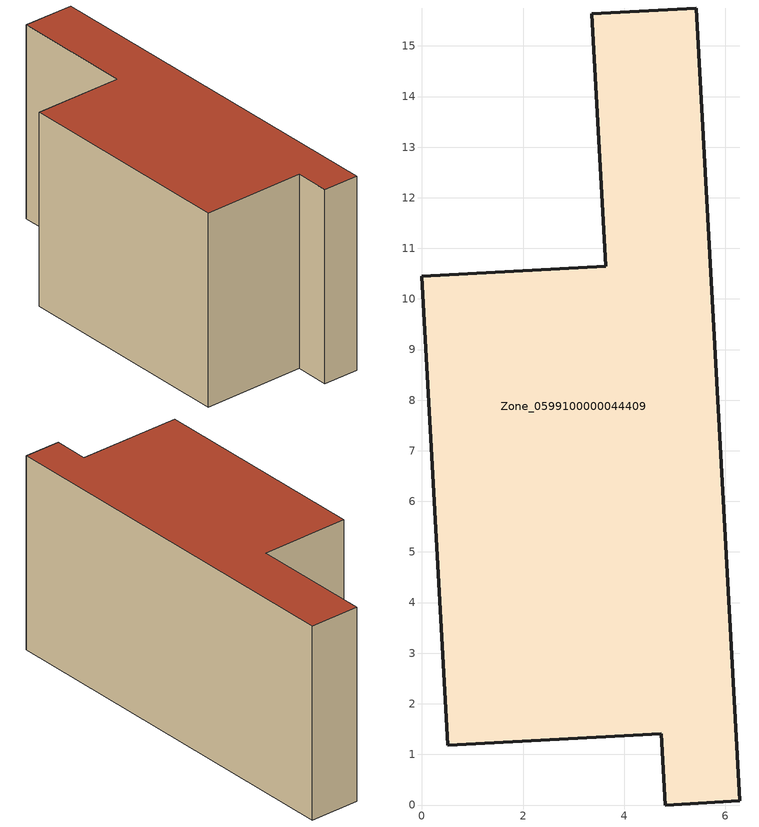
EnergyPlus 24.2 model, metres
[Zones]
Zone_0599100000044409
 floor ground (C_G): 5.42,15.75 6.28,0.08 4.81,0 4.73,1.41 0.51,1.18 0,10.45 3.63,10.65 3.36,15.64 z0
 wall outside (C_F): 0.51,1.18 4.73,1.41 4.81,0 6.28,0.08 5.42,15.75 3.36,15.64 3.63,10.65 0,10.45 0.51,1.18 z0:7.96
 roof outside (C_R): 3.63,10.65 0,10.45 0.51,1.18 4.73,1.41 4.81,0 6.28,0.08 5.42,15.75 3.36,15.64 z7.96
[BUILDING]
Pand.0599100000044409: North Axis=0; Terrain=City; Loads Convergence Tolerance Value=0.04; Temperature Convergence Tolerance Value=0.4; Solar Distribution=FullExterior; Maximum Number of Warmup Days=25; Minimum Number of Warmup Days=1
[Site:Location]
Rotterdam.The.Hague.AP_ZH_NLD Design_Conditions: Latitude=51.96; Longitude=4.45; Time Zone=1; Elevation=-4.5
[SITE:GROUNDTEMPERATURE:BUILDINGSURFACE]
18, 18, 18, 18, 18, 18, 18, 18, 18, 18, 18, 18
[MATERIAL] Thermal Absorptance=0.9; Solar Absorptance=0.7; Visible Absorptance=0.7
Name | Roughness | Thickness | Conductivity | Density | Specific Heat
G.TI.1975-1991 | MediumSmooth | 0.15 | 0.288461 | 540 | 1210
F.TI.1975-1991 | Rough | 0.3 | 0.230769 | 1920 | 840
R.TI.1975-1991 | MediumRough | 0.2 | 0.153846 | 1500 | 1000
[CONSTRUCTION]
C_G: G.TI.1975-1991
C_F: F.TI.1975-1991
C_R: R.TI.1975-1991
[ZONE]
Zone_0599100000044409: Type=1; Multiplier=1; Ceiling Height=Autocalculate; Volume=Autocalculate; Floor Area=autocalculate; Part of Total Floor Area=Yes
[ZONEINFILTRATION:DESIGNFLOWRATE]
Infil_Zone_0599100000044409: Zone or ZoneList or Space or SpaceList=Zone_0599100000044409; Schedule=AlwaysOn; Design Flow Rate Calculation Method=Flow/Area; Flow Rate per Floor Area=0.003; Constant Term Coefficient=1; Temperature Term Coefficient=0; Velocity Term Coefficient=0; Velocity Squared Term Coefficient=0
[HVACTEMPLATE:ZONE:IDEALLOADSAIRSYSTEM]
Zone_0599100000044409: Maximum Heating Supply Air Temperature=50; Minimum Cooling Supply Air Temperature=13; Maximum Heating Supply Air Humidity Ratio=0.0156; Minimum Cooling Supply Air Humidity Ratio=0.0077; Heating Limit=NoLimit; Cooling Limit=NoLimit; Dehumidification Control Type=ConstantSensibleHeatRatio; Cooling Sensible Heat Ratio=0.7; Dehumidification Setpoint=60; Humidification Control Type=None; Humidification Setpoint=30; Outdoor Air Method=None; Outdoor Air Flow Rate per Person=0.00944; Outdoor Air Flow Rate per Zone Floor Area=0; Outdoor Air Flow Rate per Zone=0; Demand Controlled Ventilation Type=None; Outdoor Air Economizer Type=NoEconomizer; Heat Recovery Type=None; Sensible Heat Recovery Effectiveness=0.7; Latent Heat Recovery Effectiveness=0.65
[ZONECONTROL:THERMOSTAT]
ThermostatControl_Zone_0599100000044409: Zone or ZoneList=Zone_0599100000044409; Control Type Schedule=DualSetpointControlType; Control 1=Thermostat_Zone_0599100000044409; Temperature Difference Between Cutout And Setpoint=0
[THERMOSTATSETPOINT:DUALSETPOINT]
Thermostat_Zone_0599100000044409: Heating Setpoint Temperature Schedule=HeatingSetpoint_Zone_0599100000044409; Cooling Setpoint Temperature Schedule=CoolingSetpoint_Zone_0599100000044409
[SCHEDULE:COMPACT]
HeatingSetpoint_Zone_0599100000044409: Through: 12/31, For: AllDays, Until: 24:00, 21
CoolingSetpoint_Zone_0599100000044409: Through: 12/31, For: AllDays, Until: 24:00, 24
DualSetpointControlType: Through: 12/31, For: AllDays, Until: 24:00, 4
AlwaysOn: Through: 12/31, For: AllDays, Until: 24:00, 1
